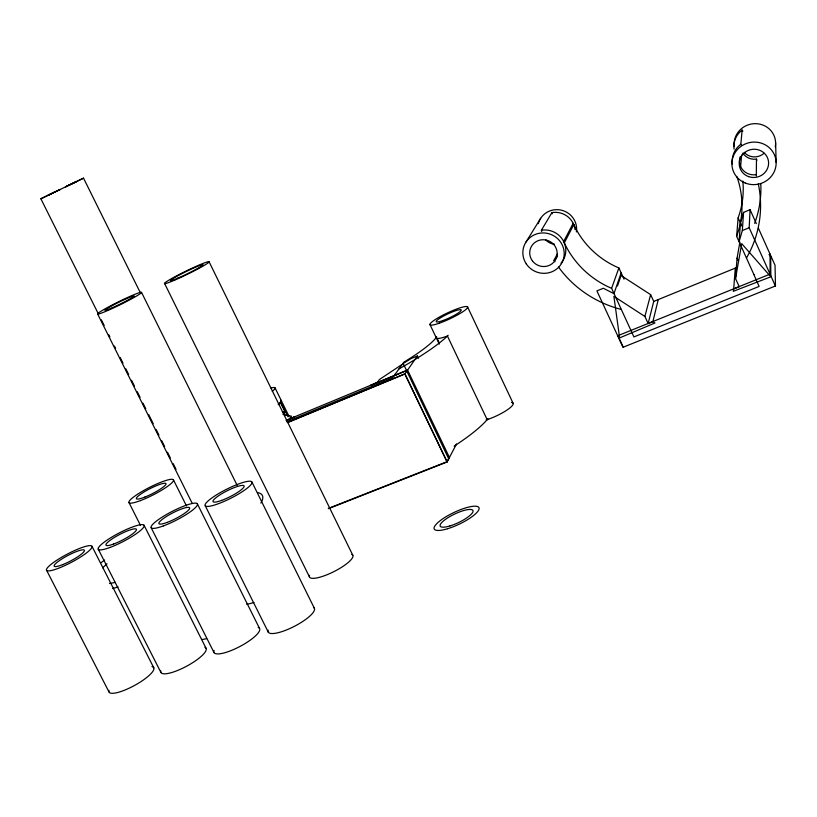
<?xml version="1.0" encoding="UTF-8"?>
<svg xmlns="http://www.w3.org/2000/svg" width="817" height="817" viewBox="0 0 817 817"><rect width="100%" height="100%" fill="white"/><g stroke="black" fill="none" stroke-linecap="round" stroke-linejoin="round"><path stroke-width="1.23" d="M564.322 242.884A92.975 90.074 1.9 0 0 611.616 288.34L633.921 336.921L759.116 286.44L753.815 274.42M756.297 175.972L756.481 159.111A13.909 13.327 -13.7 0 1 742.867 153.136M775.404 286.011L749.179 227.729L750.067 209.683L743.552 212.41L740.447 223.041L739.079 241.709L742.336 230.568L743.552 212.41M735.525 278.546L741.693 243.65L770.839 276.789L733.258 291.342L733.686 288.932L739.211 286.696L735.525 278.546L737.057 258.182L739.885 242.138M733.686 288.932L735.3 268.109M753.928 274.624L736.638 236.256L738.119 217.894A88.634 86.01 -0.9 0 0 742.837 181.047M740.621 166.576L741.611 155.056M732.4 164.237A21.998 21.068 -11.9 0 1 740.835 144.252L742.132 130.117L742.867 131.159M652.875 321.632L654.958 322.991L619.623 337.901L613.894 296.367L644.879 316.455L648.147 323.552L652.875 321.632L658.257 299.573M648.147 323.552L653.733 301.391L650.628 294.641L621.094 275.533L617.489 285.95M644.879 316.455L650.628 294.641M621.124 272.98L613.945 293.65L603.314 288.258L596.91 290.913L623.014 347.286L775.466 285.96L775.037 265.249L758.411 228.249M611.606 288.34L618.877 267.966A88.634 86.01 -0.9 0 1 573.789 224.634L573.177 223.307L563.669 241.505L564.302 242.894L573.779 224.634M554.927 261.787L554.018 260.327L557.214 254.189M328.301 508.429L447.052 461.697L449.36 457.306L407.53 370.009L286.083 420.387M328.434 508.674L447.073 461.993L456.519 443.978M541.702 231.497L541.385 230.251L551.914 212.604A19.669 19.118 19 0 1 575.086 229.7M525.985 242.067L540.67 218.302M436.666 336.808L436.309 337.339A89.084 14.308 -25.8 0 1 403.761 362.237L392.477 377.954L286.89 421.715M287.655 422.563L404.875 374.002L417.385 355.967L418.457 358.214M487.953 418.702L487.167 419.652A105.893 22.314 -25.8 0 1 454.15 446.113M283.152 414.26L285.439 411.594A89.084 14.308 -25.8 0 1 282.386 411.635M278.617 404.711A89.084 14.308 -25.8 0 1 280.384 402.464L280.762 402.035L287.982 416.772M448.145 335.327L447.43 336.032A106.516 17.116 -25.8 0 1 399.013 368.906M402.567 363.902L410.92 358.663L417.385 355.967M65.554 186.879L83.528 178.157L140.136 292.343M98.469 314.085L40.87 198.776L60.152 189.421M55.199 191.821L48.04 195.304L52.39 193.22M69.118 185.153L76.359 181.619L71.069 184.152M58.936 190.085L69.874 184.713M54.729 192.118L60.029 189.544M65.871 186.664L83.528 178.157M52.727 193.078L57.231 190.892M54.637 192.148L40.87 198.776M286.614 420.306L294.682 416.936L289.453 418.682L291.516 416.231L283.223 414.393M395.162 374.186L395.796 375.197M742.336 230.568L749.179 227.729M287.339 422.501L404.895 373.798L447.052 461.697M406.468 370.693L370.428 385.512L377.474 382.162L379.405 379.537L403.261 363.647L448.492 458.368M653.743 301.422L737.046 267.394M769.011 254.506L770.697 256.415L770.829 275.523M740.835 144.252L741.611 145.355M46.457 570.011L108.886 691.774M92.035 546.389A25.684 4.585 -27.8 0 1 59.314 567.938A25.684 4.585 -27.8 0 1 56.455 560.462A25.684 4.585 -27.8 0 1 92.035 546.389L153.8 667.836M98.224 549.095L160.878 672.381M128.994 502.588L140.401 525.219M151.155 527.711L214.013 652.569M144.088 525.3L206.047 648.269M173.378 479.722L186.47 505.897M205.281 505.835L268.354 632.297M197.295 503.742L259.459 628.273M101.318 319.794L104.178 325.503M108.732 334.633L109.876 336.921M114.441 346.051L115.575 348.338M120.14 357.468L122.989 363.177M125.849 368.886L128.698 374.594M131.547 380.303L134.397 386.012M137.256 391.721L140.105 397.43M142.955 403.138L145.804 408.847M148.653 414.556L153.218 423.696M156.067 429.405L158.927 435.104M161.776 440.812L164.625 446.521M167.475 452.23L170.324 457.939M173.184 463.647L176.033 469.356M97.57 313.871L192.24 503.384M164.574 283.448L309.469 576.945M251.983 482.112A26.205 4.963 -26.8 0 1 218.262 503.762A26.205 4.963 -26.8 0 1 215.392 495.582A26.205 4.963 -26.8 0 1 251.983 482.112L314.433 608.41M141.535 292.415A24.49 1.685 -26.2 0 1 108.6 310.143A24.49 1.685 -26.2 0 1 108.508 306.947A24.49 1.685 -26.2 0 1 141.535 292.415L237.175 485.38M280.374 402.475L285.266 412.473M283.846 413.382L284.919 415.577M209.07 261.736L352.811 555.264M275.053 387.861L288.963 416.262M404.875 374.002L447.073 461.993M487.167 419.652L447.43 336.032A20.752 3.38 -25.2 0 1 436.503 337.053M437.054 338.207L439.229 342.793M430.028 324.686L439.291 344.131M467.549 306.886L513.066 403.169M623.218 347.174L617.897 335.695L770.125 274.093L770.012 253.903M618.877 267.966L624.035 279.169M737.057 258.182L738.057 260.409M750.067 209.683L756.328 223.613M740.447 223.041L741.458 225.288M738.119 217.894L741.754 225.972M756.481 159.111L756.848 160.326M552.221 213.799L551.914 212.604M775.619 142.771L776.15 162.491M204.924 647.36A25.613 6.577 -28.2 0 1 186.48 666.284A25.613 6.577 -28.2 0 1 160.806 670.951M253.995 602.446A23.979 5.903 -27.3 0 1 246.622 604.172M115.299 582.388A85.336 16.861 -27.3 0 1 109.447 583.461M102.738 567.835A85.336 16.861 -27.3 0 1 106.976 563.822M257.6 492.539A102.023 20.18 -27.3 0 1 260.889 503.068M118.067 586.923A102.023 20.18 -27.3 0 1 112.715 588.506M101.247 562.607A102.023 20.18 -27.3 0 1 104.545 560.043M511.503 402.475A20.629 4.381 -25 0 1 507.643 409.613A20.629 4.381 -25 0 1 486.37 419.907M270.938 388.004A19.976 2.951 -26.2 0 1 272.245 391.272M487.494 419.295A20.629 4.208 -24.6 0 1 486.309 419.693M280.588 400.228A19.965 3.135 -26.3 0 1 278.168 404.374M557.419 256.119A13.685 13.246 21.2 0 1 554.018 260.327M755.909 174.695A14.604 13.981 -11.9 0 1 740.131 156.844M758.299 183.866A111.132 107.67 1.8 0 1 746.462 258.029M621.359 309.459A111.132 107.67 1.8 0 1 558.511 267.057M736.791 176.401A92.975 90.074 1.9 0 1 736.638 236.256M541.395 230.251A20.609 19.965 21.2 0 1 562.974 240.218A20.609 19.965 21.2 0 1 561.003 263.217M760.79 183.631A105.944 102.809 -1 0 1 754.653 223.347M734.095 149.184A20.956 20.078 -13.7 0 1 742.132 130.117M554.467 244.201A13.052 12.684 19 0 1 545.582 239.698M734.299 146.56A20.793 19.935 -14 0 1 755.419 123.653A20.793 19.935 -14 0 1 775.292 146.805M764.109 153.218A13.797 13.225 -14 0 1 744.236 152.37M538.311 223.654A19.516 18.975 18.8 0 1 561.065 210.102A19.516 18.975 18.8 0 1 576.394 231.916M206.599 638.618A24.724 6.179 -27.7 0 1 201.789 639.497M152.003 666.611A25.47 6.403 -28.6 0 1 134.754 685.34A25.47 6.403 -28.6 0 1 108.957 690.304M313.462 607.348A25.97 6.934 -27.3 0 1 293.569 626.751A25.97 6.934 -27.3 0 1 268.119 630.142M258.172 627.405A25.776 6.761 -27.8 0 1 239.463 646.727A25.776 6.761 -27.8 0 1 214.013 650.352M351.8 554.406A24.234 6.087 -26.7 0 1 333.418 571.859A24.234 6.087 -26.7 0 1 309.52 575.342M450.004 525.923A18.148 4.688 -25.5 0 0 472.951 510.533A18.148 4.688 -25.5 0 0 446.736 518.489A18.148 4.688 -25.5 0 0 450.004 525.923M447.675 528.711A24.816 6.413 -25.5 0 0 478.976 507.663A24.816 6.413 -25.5 0 0 443.069 518.611A24.816 6.413 -25.5 0 0 447.675 528.711M109.754 547.543A25.838 4.708 -27.5 0 0 144.211 525.77A25.838 4.708 -27.5 0 0 109.59 538.464A25.838 4.708 -27.5 0 0 109.754 547.543M113.553 544.061A17.147 3.125 -27.5 0 0 136.48 529.6A17.147 3.125 -27.5 0 0 113.563 537.974A17.147 3.125 -27.5 0 0 113.553 544.061M112.235 307.805A16.258 1.113 -26.2 0 0 134.151 296.02A16.258 1.113 -26.2 0 0 112.286 305.629A16.258 1.113 -26.2 0 0 112.235 307.805M439.526 323.123A20.772 3.186 -25.2 0 0 467.651 307.172A20.772 3.186 -25.2 0 0 439.26 317.149A20.772 3.186 -25.2 0 0 439.526 323.123M443.253 320.427A13.787 2.114 -25.2 0 0 461.237 309.949A13.787 2.114 -25.2 0 0 441.793 317.057A13.787 2.114 -25.2 0 0 443.253 320.427M745.37 183.079A22.171 21.242 -11.6 0 0 775.987 160.398A22.171 21.242 -11.6 0 0 740.692 146.59A22.171 21.242 -11.6 0 0 745.37 183.079M748.627 176.625A14.716 14.093 -11.6 0 0 768.429 160.939A14.716 14.093 -11.6 0 0 744.675 152.534A14.716 14.093 -11.6 0 0 748.627 176.625M526.291 263.911A20.772 20.108 21.7 0 0 562.045 262.543A20.772 20.108 21.7 0 0 542.263 232.947A20.772 20.108 21.7 0 0 526.291 263.911M532.429 260.909A13.787 13.348 21.7 0 0 556.04 258.723A13.787 13.348 21.7 0 0 541.845 239.79A13.787 13.348 21.7 0 0 532.429 260.909M140.483 500.586A24.97 4.167 -27 0 0 173.541 480.11A24.97 4.167 -27 0 0 139.646 492.917A24.97 4.167 -27 0 0 140.483 500.586M144.864 497.083A16.575 2.768 -27 0 0 165.963 483.633A16.575 2.768 -27 0 0 142.771 492.763A16.575 2.768 -27 0 0 144.864 497.083M62.613 564.659A17.045 3.043 -27.8 0 0 84.406 550.341A17.045 3.043 -27.8 0 0 60.836 559.635A17.045 3.043 -27.8 0 0 62.613 564.659M221.652 500.402A17.392 3.299 -26.8 0 0 244.109 486.023A17.392 3.299 -26.8 0 0 219.875 494.908A17.392 3.299 -26.8 0 0 221.652 500.402M163.39 525.903A26.011 4.841 -27.2 0 0 197.5 504.181A26.011 4.841 -27.2 0 0 161.909 517.263A26.011 4.841 -27.2 0 0 163.39 525.903M166.985 522.471A17.259 3.207 -27.2 0 0 189.687 508.051A17.259 3.207 -27.2 0 0 166.127 516.681A17.259 3.207 -27.2 0 0 166.985 522.471M174.675 280.139A24.755 1.736 -26 0 0 209.06 261.93A24.755 1.736 -26 0 0 176.758 275.778A24.755 1.736 -26 0 0 174.675 280.139M177.892 278.127A18.107 1.266 -26 0 0 203.076 264.8A18.107 1.266 -26 0 0 179.515 274.9A18.107 1.266 -26 0 0 177.892 278.127"/></g></svg>
